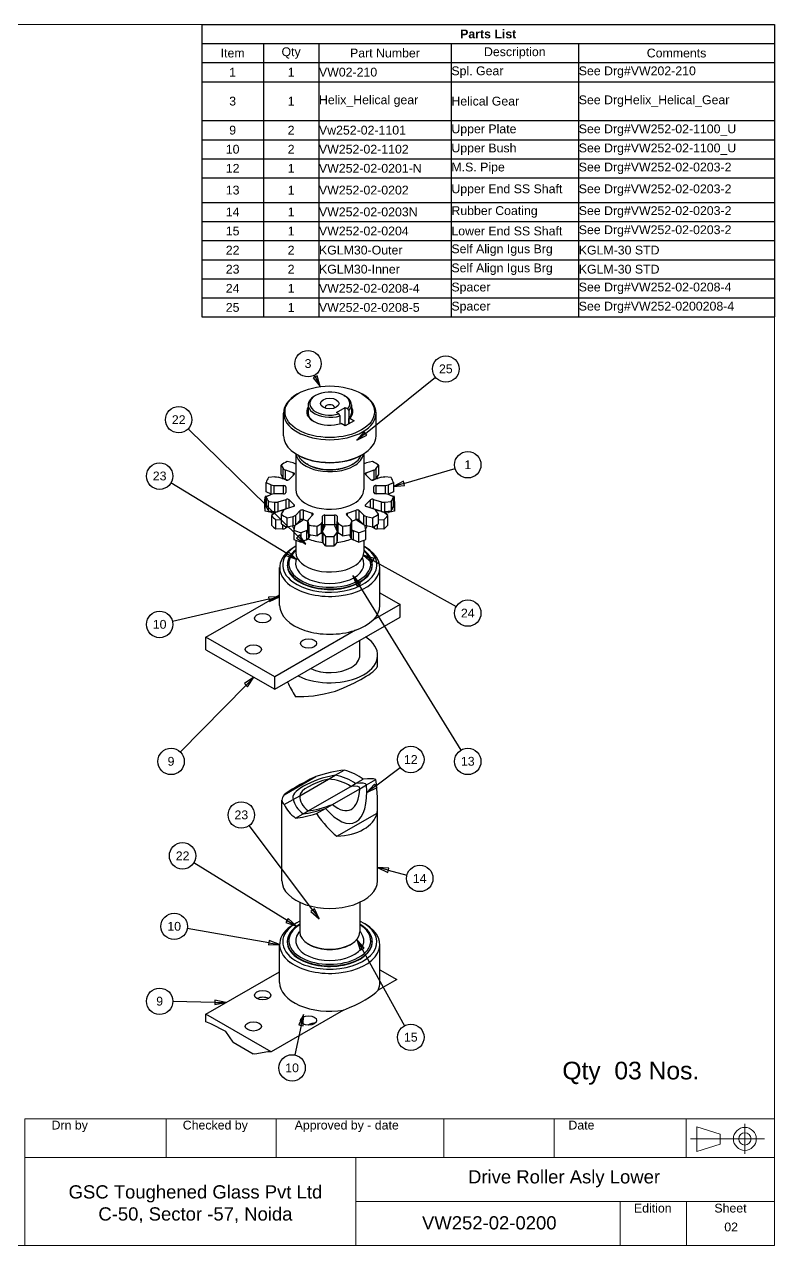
# Model space of a CAD drawing. Header units: millimetres. Extents: x 10 to 410, y 10 to 287.
# Drawn here: x 239.9 to 410, y 10 to 287 of the extents above; entities that cross this region are included whole.
import ezdxf

# ---------------------------------------------------------------- set-up
doc = ezdxf.new("R2010")
doc.units = ezdxf.units.MM
doc.linetypes.add('ACAD_ISO08W100', pattern=[36, 24, -3, 6, -3])
doc.layers.get('0').update_dxf_attribs({"color": 150})
for name, color, linetype, lineweight in [('2dTransBorder', 7, 'Continuous', 25), ('2dTransTitleBlock', 7, 'Continuous', 25), ('Callouts', 7, 'Continuous', 25), ('Table', 7, 'Continuous', 25), ('Tangent Edges', 7, 'Continuous', 50), ('Visible Edges', 7, 'Continuous', 50)]:
    doc.layers.add(name, color=color, linetype=linetype, lineweight=lineweight)
doc.styles.add('Current-ISO', font='arial.ttf')
doc.styles.get("Standard").update_dxf_attribs({"font": 'arial.ttf'})
doc.styles.add('Text Style28', font='arial.ttf')

# ---------------------------------------------------------------- blocks, each defined once
blk = doc.blocks.new('*T1')
at = {"layer": 'Table', "color": 0, "linetype": 'ByBlock', "lineweight": -2, "transparency": 16777216}
for p, q in [((0, 0), (129.89, 0)), ((0, 0), (0, -66.36)), ((129.89, 0), (129.89, -66.36)), ((0, -4.33), (129.89, -4.33)), ((13.98, -4.33), (13.98, -66.36)), ((26.51, -4.33), (26.51, -66.36)), ((56.54, -4.33), (56.54, -66.36)), ((85.42, -4.33), (85.42, -66.36)), ((0, -8.66), (129.89, -8.66)), ((0, -13), (129.89, -13)), ((0, -21.82), (129.89, -21.82)), ((0, -26.15), (129.89, -26.15)), ((0, -30.48), (129.89, -30.48)), ((0, -34.82), (129.89, -34.82)), ((0, -40.37), (129.89, -40.37)), ((0, -44.7), (129.89, -44.7)), ((0, -49.04), (129.89, -49.04)), ((0, -53.37), (129.89, -53.37)), ((0, -57.7), (129.89, -57.7)), ((0, -62.03), (129.89, -62.03)), ((0, -66.36), (129.89, -66.36))]:
    blk.add_line(p, q, dxfattribs=at)
at = {"layer": 'Table', "color": 0, "lineweight": 0, "transparency": 16777216, "char_height": 2}
for s, insert, width, attachment_point in [('{\\fArial|b1|i0|c0|p0;Parts List}', (64.95, -2.17), 129.7721, 5), ('Item', (6.99, -6.5), 13.8643, 5), ('Qty', (20.25, -6.5), 12.4095, 5), ('Part Number', (41.53, -6.5), 29.9074, 5), ('Description', (70.98, -6.5), 28.7619, 5), ('Comments', (107.66, -6.5), 44.3489, 5), ('1', (6.99, -10.83), 13.8643, 5), ('1', (20.25, -10.83), 12.4095, 5), ('VW02-210', (26.57, -10.83), 29.9074, 4), ('Spl. Gear', (56.6, -10.83), 28.7619, 4), ('See Drg#VW202-210', (85.48, -10.83), 44.3489, 4), ('3', (6.99, -17.41), 13.8643, 5), ('1', (20.25, -17.41), 12.4095, 5), ('Helix_Helical gear', (26.57, -17.41), 29.9074, 4), ('Helical Gear', (56.6, -17.41), 28.7619, 4), ('See DrgHelix_Helical_Gear', (85.48, -17.41), 44.3489, 4), ('9', (6.99, -23.99), 13.8643, 5), ('2', (20.25, -23.99), 12.4095, 5), ('Vw252-02-1101', (26.57, -23.99), 29.9074, 4), ('Upper Plate', (56.6, -23.99), 28.7619, 4), ('See Drg#VW252-02-1100_U', (85.48, -23.99), 44.3489, 4), ('10', (6.99, -28.32), 13.8643, 5), ('2', (20.25, -28.32), 12.4095, 5), ('VW252-02-1102', (26.57, -28.32), 29.9074, 4), ('Upper Bush', (56.6, -28.32), 28.7619, 4), ('See Drg#VW252-02-1100_U', (85.48, -28.32), 44.3489, 4), ('12', (6.99, -32.65), 13.8643, 5), ('1', (20.25, -32.65), 12.4095, 5), ('VW252-02-0201-N', (26.57, -32.65), 29.9074, 4), ('M.S. Pipe', (56.6, -32.65), 28.7619, 4), ('See Drg#VW252-02-0203-2', (85.48, -32.65), 44.3489, 4), ('13', (6.99, -37.59), 13.8643, 5), ('1', (20.25, -37.59), 12.4095, 5), ('VW252-02-0202', (26.57, -37.59), 29.9074, 4), ('Upper End SS Shaft', (56.6, -37.59), 28.7619, 4), ('See Drg#VW252-02-0203-2', (85.48, -37.59), 44.3489, 4), ('14', (6.99, -42.54), 13.8643, 5), ('1', (20.25, -42.54), 12.4095, 5), ('VW252-02-0203N', (26.57, -42.54), 29.9074, 4), ('Rubber Coating', (56.6, -42.54), 28.7619, 4), ('See Drg#VW252-02-0203-2', (85.48, -42.54), 44.3489, 4), ('15', (6.99, -46.87), 13.8643, 5), ('1', (20.25, -46.87), 12.4095, 5), ('VW252-02-0204', (26.57, -46.87), 29.9074, 4), ('Lower End SS Shaft', (56.6, -46.87), 28.7619, 4), ('See Drg#VW252-02-0203-2', (85.48, -46.87), 44.3489, 4), ('Self Align Igus Brg', (56.6, -51.2), 28.7619, 4), ('22', (6.99, -51.2), 13.8643, 5), ('2', (20.25, -51.2), 12.4095, 5), ('KGLM30-Outer', (26.57, -51.2), 29.9074, 4), ('KGLM-30 STD', (85.48, -51.2), 44.3489, 4), ('23', (6.99, -55.53), 13.8643, 5), ('2', (20.25, -55.53), 12.4095, 5), ('KGLM30-Inner', (26.57, -55.53), 29.9074, 4), ('Self Align Igus Brg', (56.6, -55.53), 28.7619, 4), ('KGLM-30 STD', (85.48, -55.53), 44.3489, 4), ('24', (6.99, -59.87), 13.8643, 5), ('1', (20.25, -59.87), 12.4095, 5), ('VW252-02-0208-4', (26.57, -59.87), 29.9074, 4), ('Spacer', (56.6, -59.87), 28.7619, 4), ('See Drg#VW252-02-0208-4', (85.48, -59.87), 44.3489, 4), ('25', (6.99, -64.2), 13.8643, 5), ('1', (20.25, -64.2), 12.4095, 5), ('VW252-02-0208-5', (26.57, -64.2), 29.9074, 4), ('Spacer', (56.6, -64.2), 28.7619, 4), ('See Drg#VW252-0200208-4', (85.48, -64.2), 44.3489, 4)]:
    blk.add_mtext(s, dxfattribs=dict(at, insert=insert, width=width, attachment_point=attachment_point))

msp = doc.modelspace()

# ---------------------------------------------------------------- linework, layer by layer
at = {"layer": '2dTransBorder', "lineweight": 0}
msp.add_lwpolyline([(410, 10), (10, 10), (10, 287), (410, 287)], close=True, dxfattribs=at)
at = {"layer": '2dTransTitleBlock', "color": 7, "linetype": 'Continuous', "lineweight": 0}
for p, q in [((410, 38.73), (240, 38.73)), ((240, 38.73), (240, 10)), ((272, 30), (272, 38.73)), ((297, 30), (297, 38.73)), ((335, 30), (335, 38.73)), ((360, 30), (360, 38.73)), ((389.95, 30), (389.95, 38.73)), ((392.38, 31.33), (392.38, 36.97)), ((392.38, 36.97), (397.67, 35.29)), ((410, 10), (410, 38.73)), ((397.67, 35.29), (397.67, 33)), ((397.67, 33), (392.38, 31.33)), ((240, 30), (410, 30)), ((315, 30), (315, 10)), ((410, 20), (315, 20)), ((375, 10), (375, 20)), ((390, 10), (390, 20)), ((240, 10), (410, 10))]:
    msp.add_line(p, q, dxfattribs=at)
at = {"layer": '2dTransTitleBlock', "color": 7, "linetype": 'ACAD_ISO08W100', "lineweight": 0}
for p, q in [((403.26, 37.59), (403.26, 30.81)), ((390.93, 34.2), (397.67, 34.2)), ((397.67, 34.2), (407.75, 34.2))]:
    msp.add_line(p, q, dxfattribs=at)
at = {"layer": '2dTransTitleBlock', "color": 7, "linetype": 'Continuous', "lineweight": 0}
for radius in [2.6, 1.4]:
    msp.add_circle((403.26, 34.2), radius, dxfattribs=at)
at = {"layer": 'Callouts', "color": 150, "linetype": 'Continuous', "lineweight": 25}
for p, q in [((306.24, 207.29), (305.36, 206.82)), ((305.36, 206.82), (306.98, 204.85)), ((305.8, 207.05), (305.61, 207.4)), ((305.8, 207.05), (306.98, 204.85)), ((306.98, 204.85), (306.24, 207.29)), ((317.22, 194.23), (333.11, 206.97)), ((301.94, 170.83), (276.99, 195.25)), ((316.91, 194.62), (315.27, 192.66)), ((317.22, 194.23), (315.27, 192.66)), ((317.53, 193.84), (316.91, 194.62)), ((315.27, 192.66), (317.53, 193.84)), ((325.95, 182.89), (337.55, 186.28)), ((299.4, 167), (273.1, 182.98)), ((325.81, 183.37), (323.55, 182.18)), ((325.95, 182.89), (323.55, 182.18)), ((326.09, 182.41), (325.81, 183.37)), ((323.55, 182.18), (326.09, 182.41)), ((302.29, 171.19), (301.59, 170.47)), ((301.59, 170.47), (303.73, 169.08)), ((301.94, 170.83), (303.73, 169.08)), ((303.73, 169.08), (302.29, 171.19)), ((299.66, 167.43), (299.14, 166.57)), ((299.14, 166.57), (301.54, 165.7)), ((299.4, 167), (301.54, 165.7)), ((301.54, 165.7), (299.66, 167.43)), ((318.94, 165.4), (316.76, 166.61)), ((319.19, 165.84), (316.76, 166.61)), ((316.76, 166.61), (318.7, 164.96)), ((318.7, 164.96), (319.19, 165.84)), ((318.94, 165.4), (337.8, 154.93)), ((315.7, 159.89), (314.38, 162.02)), ((316.12, 160.15), (314.38, 162.02)), ((314.38, 162.02), (315.27, 159.63)), ((315.27, 159.63), (316.12, 160.15)), ((315.7, 159.89), (338.85, 122.37)), ((295.32, 156.61), (273.46, 151.56)), ((297.76, 157.17), (295.21, 157.09)), ((295.21, 157.09), (295.44, 156.12)), ((295.32, 156.61), (297.76, 157.17)), ((295.44, 156.12), (297.76, 157.17)), ((291.89, 138.91), (289.78, 137.48)), ((290.13, 137.13), (291.89, 138.91)), ((290.49, 136.78), (291.89, 138.91)), ((290.13, 137.13), (275.22, 121.96)), ((289.78, 137.48), (290.49, 136.78)), ((319.54, 114.3), (325.11, 118.47)), ((319.24, 114.7), (317.53, 112.8)), ((319.54, 114.3), (317.53, 112.8)), ((317.53, 112.8), (319.84, 113.9)), ((319.84, 113.9), (319.24, 114.7)), ((305.26, 86.1), (290.86, 105.28)), ((299.46, 83.74), (278.3, 96.83)), ((322.4, 95.15), (319.98, 95.78)), ((322.53, 95.63), (319.98, 95.78)), ((319.98, 95.78), (322.28, 94.66)), ((322.28, 94.66), (322.53, 95.63)), ((322.4, 95.15), (326.64, 94.04)), ((305.66, 86.4), (304.86, 85.79)), ((305.26, 86.1), (306.76, 84.1)), ((306.76, 84.1), (305.66, 86.4)), ((299.72, 84.16), (299.19, 83.31)), ((299.19, 83.31), (301.58, 82.42)), ((299.46, 83.74), (301.58, 82.42)), ((301.58, 82.42), (299.72, 84.16)), ((304.86, 85.79), (306.76, 84.1)), ((295.3, 78.71), (276.79, 81.9)), ((295.38, 79.21), (295.21, 78.22)), ((295.21, 78.22), (297.76, 78.29)), ((295.3, 78.71), (297.76, 78.29)), ((297.76, 78.29), (295.38, 79.21)), ((316.49, 77.25), (315.28, 79.44)), ((316.93, 77.5), (315.28, 79.44)), ((315.28, 79.44), (316.05, 77.01)), ((316.05, 77.01), (316.93, 77.5)), ((316.49, 77.25), (326.06, 59.87)), ((283.08, 65.17), (273.54, 65.35)), ((283.09, 65.67), (283.07, 64.67)), ((283.07, 64.67), (285.58, 65.12)), ((283.08, 65.17), (285.58, 65.12)), ((285.58, 65.12), (283.09, 65.67)), ((303.15, 62.38), (302.14, 60.04)), ((302.63, 59.93), (303.15, 62.38)), ((303.12, 59.83), (303.15, 62.38)), ((302.63, 59.93), (301.2, 53.23)), ((302.14, 60.04), (303.12, 59.83))]:
    msp.add_line(p, q, dxfattribs=at)
for points in [[(305.36, 206.82), (306.98, 204.85), (306.24, 207.29), (305.36, 206.82)], [(316.91, 194.62), (315.27, 192.66), (317.53, 193.84), (316.91, 194.62)], [(325.81, 183.37), (323.55, 182.18), (326.09, 182.41), (325.81, 183.37)], [(301.59, 170.47), (303.73, 169.08), (302.29, 171.19), (301.59, 170.47)], [(299.14, 166.57), (301.54, 165.7), (299.66, 167.43), (299.14, 166.57)], [(319.19, 165.84), (316.76, 166.61), (318.7, 164.96), (319.19, 165.84)], [(316.12, 160.15), (314.38, 162.02), (315.27, 159.63), (316.12, 160.15)], [(295.44, 156.12), (297.76, 157.17), (295.21, 157.09), (295.44, 156.12)], [(290.49, 136.78), (291.89, 138.91), (289.78, 137.48), (290.49, 136.78)], [(319.24, 114.7), (317.53, 112.8), (319.84, 113.9), (319.24, 114.7)], [(322.53, 95.63), (319.98, 95.78), (322.28, 94.66), (322.53, 95.63)], [(304.86, 85.79), (306.76, 84.1), (305.66, 86.4), (304.86, 85.79)], [(299.19, 83.31), (301.58, 82.42), (299.72, 84.16), (299.19, 83.31)], [(295.21, 78.22), (297.76, 78.29), (295.38, 79.21), (295.21, 78.22)], [(316.93, 77.5), (315.28, 79.44), (316.05, 77.01), (316.93, 77.5)], [(283.07, 64.67), (285.58, 65.12), (283.09, 65.67), (283.07, 64.67)], [(303.12, 59.83), (303.15, 62.38), (302.14, 60.04), (303.12, 59.83)]]:
    msp.add_lwpolyline(points, dxfattribs=at)
for centre in [(304.19, 210.04), (335.45, 208.84), (274.86, 197.34), (340.42, 187.12), (270.55, 184.54), (340.42, 153.47), (270.55, 150.89), (273.13, 119.82), (327.5, 120.26), (340.42, 119.82), (289.07, 107.67), (275.75, 98.41), (329.53, 93.29), (273.84, 82.41), (270.55, 65.41), (327.5, 57.24), (300.58, 50.3)]:
    msp.add_circle(centre, 3, dxfattribs=at)
at = {"layer": 'Callouts', "color": 150}
for points in [[(305.36, 206.82), (306.98, 204.85), (306.24, 207.29), (305.36, 206.82)], [(316.91, 194.62), (315.27, 192.66), (317.53, 193.84), (316.91, 194.62)], [(325.81, 183.37), (323.55, 182.18), (326.09, 182.41), (325.81, 183.37)], [(301.59, 170.47), (303.73, 169.08), (302.29, 171.19), (301.59, 170.47)], [(299.14, 166.57), (301.54, 165.7), (299.66, 167.43), (299.14, 166.57)], [(319.19, 165.84), (316.76, 166.61), (318.7, 164.96), (319.19, 165.84)], [(316.12, 160.15), (314.38, 162.02), (315.27, 159.63), (316.12, 160.15)], [(295.44, 156.12), (297.76, 157.17), (295.21, 157.09), (295.44, 156.12)], [(290.49, 136.78), (291.89, 138.91), (289.78, 137.48), (290.49, 136.78)], [(319.24, 114.7), (317.53, 112.8), (319.84, 113.9), (319.24, 114.7)], [(322.53, 95.63), (319.98, 95.78), (322.28, 94.66), (322.53, 95.63)], [(304.86, 85.79), (306.76, 84.1), (305.66, 86.4), (304.86, 85.79)], [(299.19, 83.31), (301.58, 82.42), (299.72, 84.16), (299.19, 83.31)], [(295.21, 78.22), (297.76, 78.29), (295.38, 79.21), (295.21, 78.22)], [(316.93, 77.5), (315.28, 79.44), (316.05, 77.01), (316.93, 77.5)], [(283.07, 64.67), (285.58, 65.12), (283.09, 65.67), (283.07, 64.67)], [(303.12, 59.83), (303.15, 62.38), (302.14, 60.04), (303.12, 59.83)]]:
    msp.add_solid(points, dxfattribs=at)
at = {"layer": 'Tangent Edges', "color": 7, "linetype": 'Continuous', "lineweight": 25}
for p, q in [((298.08, 184.9), (298.08, 187.05)), ((298.08, 187.05), (298.59, 186.24)), ((298.59, 184.1), (298.59, 186.24)), ((299.05, 183.78), (299.05, 185.93)), ((299.05, 185.93), (300.87, 185.32)), ((300.84, 187.54), (299.44, 187.83)), ((301.43, 187.23), (301.4, 187.27)), ((316.87, 187.27), (316.83, 187.23)), ((317.4, 185.32), (319.22, 185.93)), ((318.83, 187.83), (317.42, 187.54)), ((319.22, 183.78), (319.22, 185.93)), ((319.68, 186.24), (320.19, 187.05)), ((319.68, 184.1), (319.68, 186.24)), ((320.19, 187.05), (320.19, 184.9)), ((294.72, 183.12), (295.86, 182.57)), ((294.72, 180.97), (294.72, 183.12)), ((296.68, 184.34), (295.22, 184.19)), ((299.21, 183.66), (297.39, 184.27)), ((298.59, 184.1), (298.08, 184.9)), ((299.52, 183.62), (299.05, 183.78)), ((301.07, 184.91), (299.93, 183.77)), ((300.87, 184.72), (300.87, 185.32)), ((318.34, 183.77), (317.2, 184.91)), ((317.4, 184.72), (317.4, 185.32)), ((319.22, 183.78), (318.75, 183.62)), ((319.22, 183.78), (318.99, 183.64)), ((320.88, 184.27), (319.06, 183.66)), ((320.19, 184.9), (319.68, 184.1)), ((319.94, 183.95), (319.87, 183.95)), ((323.05, 184.19), (321.59, 184.34)), ((322.41, 182.57), (323.55, 183.12)), ((323.55, 183.12), (323.55, 180.97)), ((295.86, 180.42), (294.72, 180.97)), ((295.86, 180.37), (294.72, 179.82)), ((295.86, 180.42), (295.86, 182.57)), ((296.53, 182.43), (298.63, 182.43)), ((296.53, 180.51), (296.53, 182.43)), ((298.63, 180.51), (298.63, 182.43)), ((319.11, 180.81), (319.11, 182.12)), ((319.63, 182.43), (321.73, 182.43)), ((319.63, 180.51), (319.63, 182.43)), ((321.73, 180.51), (319.63, 180.51)), ((321.73, 180.51), (321.73, 182.43)), ((322.41, 180.42), (322.41, 182.57)), ((323.55, 180.97), (322.41, 180.42)), ((323.55, 179.82), (322.41, 180.37)), ((323.8, 179.88), (322.96, 180.1)), ((294.47, 176.62), (294.47, 178.77)), ((294.72, 179.82), (294.72, 177.67)), ((295.22, 178.75), (296.68, 178.6)), ((295.22, 176.6), (295.22, 178.75)), ((296.68, 176.45), (296.68, 178.6)), ((297.39, 178.67), (299.21, 179.27)), ((297.39, 176.52), (297.39, 178.67)), ((300.87, 177.62), (299.05, 177.01)), ((299.21, 177.13), (299.21, 179.27)), ((299.93, 179.16), (301.07, 178.03)), ((299.93, 177.3), (299.93, 179.16)), ((301.07, 177.73), (301.07, 178.03)), ((317.2, 178.03), (318.34, 179.16)), ((317.2, 177.73), (317.2, 178.03)), ((319.22, 177.01), (317.4, 177.62)), ((318.34, 177.3), (318.34, 179.16)), ((319.06, 179.27), (320.88, 178.67)), ((319.06, 177.13), (319.06, 179.27)), ((320.88, 176.52), (320.88, 178.67)), ((321.59, 178.6), (323.05, 178.75)), ((321.59, 176.45), (321.59, 178.6)), ((323.05, 178.75), (323.05, 176.6)), ((323.55, 177.67), (323.55, 179.82)), ((323.55, 178.7), (323.8, 178.77)), ((323.8, 178.77), (323.8, 176.62)), ((296.68, 176.45), (295.22, 176.6)), ((295.82, 176.54), (295.82, 176.26)), ((296.81, 176.28), (295.95, 175.58)), ((295.95, 175.58), (295.95, 173.43)), ((296.53, 176.47), (296.53, 176.22)), ((296.78, 176.26), (296.53, 176.22)), ((296.91, 174.62), (298.08, 174.68)), ((296.91, 172.47), (296.91, 174.62)), ((299.21, 177.13), (297.39, 176.52)), ((298.6, 176.71), (297.39, 176.52)), ((298.59, 176.7), (298.08, 175.89)), ((298.08, 175.89), (298.08, 173.74)), ((298.56, 176.91), (298.56, 176.7)), ((299.21, 177.13), (299.21, 177.06)), ((299.44, 175.1), (300.84, 175.4)), ((299.44, 172.96), (299.44, 175.1)), ((300.84, 173.25), (300.84, 175.4)), ((301.4, 175.66), (302.45, 176.71)), ((301.4, 173.52), (301.4, 175.66)), ((302.45, 174.57), (301.4, 173.52)), ((302.45, 174.57), (302.45, 176.71)), ((302.89, 174.72), (302.89, 174.37)), ((303.16, 176.82), (305.13, 176.17)), ((303.16, 174.68), (303.16, 176.82)), ((303.16, 174.68), (304.13, 174.35)), ((305.32, 175.75), (304.27, 174.71)), ((305.13, 175.56), (305.13, 176.17)), ((307.47, 174.21), (307.47, 175.42)), ((308, 175.72), (310.27, 175.72)), ((308, 173.58), (308, 175.72)), ((310.27, 173.58), (310.27, 175.72)), ((310.8, 175.42), (310.8, 174.21)), ((314, 174.71), (312.95, 175.75)), ((313.14, 176.17), (315.11, 176.82)), ((313.14, 175.56), (313.14, 176.17)), ((314.14, 174.35), (315.11, 174.68)), ((315.11, 174.68), (315.11, 176.82)), ((315.38, 174.72), (315.38, 174.37)), ((315.82, 176.71), (316.87, 175.66)), ((315.82, 174.57), (315.82, 176.71)), ((316.87, 173.52), (315.82, 174.57)), ((316.87, 173.52), (316.87, 175.66)), ((317.42, 173.25), (317.42, 175.4)), ((317.42, 175.4), (318.83, 175.1)), ((318.83, 175.1), (318.83, 172.96)), ((319.06, 177.13), (319.06, 177.06)), ((320.88, 176.52), (319.06, 177.13)), ((320.88, 176.52), (319.67, 176.71)), ((320.19, 175.89), (319.68, 176.7)), ((319.71, 176.91), (319.71, 176.7)), ((320.19, 173.74), (320.19, 175.89)), ((320.19, 174.68), (321.36, 174.62)), ((321.36, 174.62), (321.36, 172.47)), ((322.32, 175.58), (321.46, 176.28)), ((321.74, 176.22), (321.49, 176.26)), ((323.05, 176.6), (321.59, 176.45)), ((321.74, 176.47), (321.74, 176.22)), ((322.32, 173.43), (322.32, 175.58)), ((323.8, 176.62), (322.45, 176.26)), ((322.45, 176.54), (322.45, 176.26)), ((298.4, 172.55), (296.91, 172.47)), ((298.4, 173.54), (298.4, 172.55)), ((299.05, 173.16), (299.05, 172.72)), ((299.47, 172.96), (299.05, 172.72)), ((300.84, 173.25), (299.44, 172.96)), ((301.1, 173.14), (300.97, 172.28)), ((300.97, 172.28), (300.97, 170.14)), ((301.39, 173.51), (301.39, 173.51)), ((302.89, 174.37), (301.4, 173.52)), ((302.63, 171.73), (303.86, 172.22)), ((303.86, 172.22), (303.86, 170.08)), ((304.13, 172.26), (304.13, 174.4)), ((304.15, 172.15), (304.15, 174.3)), ((304.15, 174.3), (304.41, 173.45)), ((304.41, 171.31), (304.15, 172.15)), ((304.27, 171.77), (304.27, 170.42)), ((304.41, 173.45), (304.41, 171.31)), ((306.27, 173.17), (307.23, 173.82)), ((306.27, 171.02), (306.27, 173.17)), ((307.23, 171.68), (307.23, 173.82)), ((307.44, 171.91), (307.44, 169.76)), ((307.47, 172.07), (307.47, 174.21)), ((308.02, 173.23), (307.48, 172.07)), ((307.65, 173.5), (307.65, 172.44)), ((308, 173.58), (310.27, 173.58)), ((310.79, 172.07), (310.25, 173.23)), ((310.62, 173.5), (310.62, 172.44)), ((310.8, 172.07), (310.8, 174.21)), ((310.83, 171.91), (310.83, 169.76)), ((311.04, 171.68), (311.04, 173.82)), ((311.04, 173.82), (312, 173.17)), ((312, 173.17), (312, 171.02)), ((313.86, 173.45), (314.12, 174.3)), ((313.86, 171.31), (313.86, 173.45)), ((314.12, 172.15), (313.86, 171.31)), ((314, 171.77), (314, 170.42)), ((314.12, 172.15), (314.12, 174.3)), ((314.14, 172.26), (314.14, 174.4)), ((314.41, 172.22), (314.41, 170.08)), ((314.41, 172.22), (315.64, 171.73)), ((316.87, 173.52), (315.38, 174.37)), ((316.88, 173.51), (316.88, 173.51)), ((317.3, 172.28), (317.17, 173.14)), ((317.3, 170.14), (317.3, 172.28)), ((318.83, 172.96), (317.42, 173.25)), ((319.22, 172.72), (318.8, 172.96)), ((319.22, 173.16), (319.22, 172.72)), ((319.87, 173.54), (319.87, 172.55)), ((321.36, 172.47), (319.87, 172.55)), ((302.63, 169.58), (302.63, 171.73)), ((303.86, 170.08), (302.63, 169.58)), ((304.66, 171.26), (304.27, 170.42)), ((307.23, 171.68), (306.27, 171.02)), ((307.44, 171.49), (307.04, 171.55)), ((307.54, 171.65), (307.54, 169.51)), ((307.54, 171.65), (308.17, 170.88)), ((308.17, 168.73), (307.54, 169.51)), ((308.17, 170.88), (308.17, 168.73)), ((310.1, 170.88), (310.73, 171.65)), ((310.1, 168.73), (310.1, 170.88)), ((310.73, 169.51), (310.1, 168.73)), ((310.73, 171.65), (310.73, 169.51)), ((311.23, 171.55), (310.83, 171.49)), ((312, 171.02), (311.04, 171.68)), ((314, 170.42), (313.61, 171.26)), ((315.64, 169.58), (314.41, 170.08)), ((315.64, 171.73), (315.64, 169.58))]:
    msp.add_line(p, q, dxfattribs=at).dxf.unprotected_set("ltscale", 0)
for centre, major_axis, start_param, end_param in [((299.58, 186.45), (-1.05, 0), 0.349066, 1.047198), ((300.49, 186.97), (-1.05, 0), 3.665191, 4.363323), ((317.78, 186.97), (-1.05, 0), 5.061455, 5.759587), ((318.69, 186.45), (1.05, 0), 5.235988, 5.934119), ((296.87, 183.74), (-1.05, 0), 4.18879, 4.886922), ((299.58, 184.3), (-1.05, 0), 0.349066, 0.815441), ((299.58, 184.3), (1.05, 0), 3.957034, 4.158747), ((299.58, 184.3), (-1.05, 0), 1.017155, 1.047198), ((299.47, 183.92), (-0.525, 0), 1.047197, 2.617994), ((300.61, 185.06), (0.525, 0), 5.759586, 7.330383), ((317.66, 185.06), (-0.525, 0), 5.235988, 6.806784), ((318.8, 183.92), (-0.525, 0), 0.523599, 2.094395), ((319.96, 183.35), (-1.05, 0), 5.467746, 5.497787), ((318.69, 184.3), (-1.05, 0), 2.094395, 2.124436), ((318.69, 184.3), (1.05, 0), 5.266029, 5.467746), ((318.69, 184.3), (1.05, 0), 5.467746, 5.934119), ((319.96, 183.35), (-1.05, 0), 4.799655, 5.266029), ((321.4, 183.74), (-1.05, 0), 4.537856, 5.235988), ((296.53, 183.03), (1.05, 0), 4.014257, 4.712389), ((296.53, 180.88), (-1.05, 0), 0.872665, 0.941966), ((319.63, 182.12), (-0.525, 0), 4.712389, 6.283186), ((319.63, 180.81), (-0.525, 0), 0, 1.570796), ((321.73, 183.03), (1.05, 0), 4.712389, 5.410521), ((321.73, 179.91), (-1.05, 0), 4.014257, 4.712389), ((321.73, 180.88), (-1.05, 0), 2.199626, 2.268928), ((296.87, 179.19), (1.05, 0), 4.537856, 5.235988), ((299.47, 179.01), (0.525, 0), 0.523599, 2.094395), ((300.61, 177.88), (0.525, 0), 5.235988, 6.806784), ((317.66, 177.88), (-0.525, 0), 5.759586, 7.330383), ((318.8, 179.01), (0.525, 0), 1.047197, 2.617994), ((321.4, 179.19), (1.05, 0), 4.18879, 4.886922), ((309.13, 179.32), (14.7, 0), 6.217682, 6.348689), ((296.26, 176.81), (-1.05, 0), 1.134464, 1.832596), ((309.13, 179.32), (-14.7, 0), 0.458095, 0.589102), ((296.87, 177.05), (-1.05, 0), 1.396263, 1.862639), ((297.67, 175.94), (-1.05, 0), 5.205945, 5.67232), ((296.87, 177.05), (1.05, 0), 5.004231, 5.205945), ((297.67, 175.94), (-1.05, 0), 4.974188, 5.004231), ((296.87, 177.05), (-1.05, 0), 2.064352, 2.094395), ((299.58, 176.49), (-1.05, 0), 5.235988, 5.934119), ((299.47, 176.87), (-0.525, 0), 4.616404, 5.235988), ((300.49, 175.97), (1.05, 0), 5.061455, 5.759587), ((302.9, 176.56), (0.525, 0), 1.047197, 2.617994), ((302.9, 174.41), (-0.525, 0), 4.538583, 5.759587), ((302.51, 174.58), (0.525, 0), 5.497787, 6.718791), ((302.9, 174.41), (0.525, 0), 1.047197, 1.39699), ((305.18, 174.4), (-1.05, 0), 5.759586, 6.457718), ((304.87, 175.91), (0.525, 0), 5.759586, 7.330383), ((308, 175.42), (-0.525, 0), 4.712389, 6.283185), ((310.27, 175.42), (0.525, 0), 0, 1.570796), ((313.4, 175.91), (-0.525, 0), 5.235988, 6.806784), ((313.09, 174.4), (1.05, 0), 6.108652, 6.806784), ((315.37, 176.56), (0.525, 0), 0.523599, 2.094395), ((315.37, 174.41), (0.525, 0), 1.744603, 2.094395), ((315.76, 174.58), (-0.525, 0), 5.847581, 7.068583), ((315.37, 174.41), (-0.525, 0), 3.665191, 4.886195), ((317.78, 175.97), (1.05, 0), 3.665191, 4.363323), ((318.8, 176.87), (-0.525, 0), 4.18879, 4.808374), ((318.69, 176.49), (1.05, 0), 0.349066, 1.047198), ((320.6, 175.94), (-1.05, 0), 4.420548, 4.45059), ((321.4, 177.05), (-1.05, 0), 1.047197, 1.077239), ((321.4, 177.05), (1.05, 0), 4.218831, 4.420548), ((320.6, 175.94), (-1.05, 0), 3.752458, 4.218831), ((321.4, 177.05), (-1.05, 0), 1.278956, 1.745329), ((309.13, 179.32), (-14.7, 0), 2.55249, 2.683498), ((322.01, 176.81), (-1.05, 0), 1.308997, 2.007129), ((298.31, 173.15), (-1.05, 0), 1.658063, 2.356194), ((300.49, 173.82), (-1.05, 0), 1.919862, 2.386238), ((309.13, 179.32), (-14.7, 0), 0.981694, 1.112701), ((302.14, 173.09), (-1.05, 0), 5.729544, 6.195919), ((300.49, 173.82), (1.05, 0), 5.52783, 5.729544), ((302.14, 173.09), (-1.05, 0), 5.497787, 5.52783), ((300.49, 173.82), (-1.05, 0), 2.587951, 2.617994), ((303.25, 172.72), (1.05, 0), 5.323254, 5.706673), ((305.18, 172.26), (-1.05, 0), 0, 0.174533), ((306.42, 174.21), (1.05, 0), 5.585054, 6.283185), ((306.42, 172.07), (1.05, 0), 5.585054, 6.051429), ((306.42, 172.07), (1.05, 0), 6.051429, 6.253142), ((308.49, 171.91), (-1.05, 0), 6.253142, 6.719518), ((308, 173.28), (-0.525, 0), 5.062182, 6.283185), ((308.49, 171.91), (-1.05, 0), 6.021386, 6.051429), ((306.42, 172.07), (1.05, 0), 6.253142, 6.283185), ((308, 173.28), (0.525, 0), 1.570796, 1.920589), ((307.52, 173.31), (0.525, 0), 6.021386, 7.242389), ((310.75, 173.31), (-0.525, 0), 5.323982, 6.544985), ((310.27, 173.28), (0.525, 0), 1.221004, 1.570796), ((310.27, 173.28), (0.525, 0), 0, 1.221004), ((309.78, 171.91), (1.05, 0), 5.846853, 6.313226), ((309.78, 171.91), (1.05, 0), 0.231758, 0.261799), ((311.85, 174.21), (-1.05, 0), 0, 0.698132), ((311.85, 172.07), (-1.05, 0), 0, 0.030041), ((311.85, 172.07), (-1.05, 0), 0.030041, 0.231758), ((311.85, 172.07), (-1.05, 0), 0.231758, 0.698132), ((313.09, 172.26), (1.05, 0), 6.108652, 6.283185), ((315.02, 172.72), (1.05, 0), 3.718104, 4.101524), ((309.13, 179.32), (-14.7, 0), 2.028891, 2.159899), ((316.13, 173.09), (-1.05, 0), 3.896949, 3.926991), ((317.78, 173.82), (-1.05, 0), 0.523599, 0.55364), ((317.78, 173.82), (1.05, 0), 3.695232, 3.896949), ((316.13, 173.09), (1.05, 0), 0.087266, 0.55364), ((317.78, 173.82), (-1.05, 0), 0.755357, 1.22173), ((319.96, 173.15), (-1.05, 0), 0.785398, 1.48353), ((303.25, 170.57), (1.05, 0), 5.323254, 6.021386), ((308.49, 169.76), (-1.05, 0), 0, 0.436332), ((309.13, 179.32), (-14.7, 0), 1.505293, 1.6363), ((309.78, 169.76), (1.05, 0), 5.846853, 6.283185), ((315.02, 170.57), (-1.05, 0), 0.261799, 0.959931)]:
    msp.add_ellipse(centre, major_axis=major_axis, ratio=0.575862, start_param=start_param, end_param=end_param, dxfattribs=at).dxf.unprotected_set("ltscale", 0)
at = {"layer": 'Visible Edges', "color": 7, "linetype": 'Continuous', "lineweight": 25}
for p, q in [((301.93, 203.26), (301.68, 203.11)), ((305.91, 202.84), (305.66, 202.7)), ((312.36, 202.84), (312.61, 202.7)), ((316.34, 203.26), (316.59, 203.11)), ((304.23, 200.71), (304.23, 198.85)), ((310.62, 199), (312.6, 200.14)), ((312.6, 196), (312.6, 200.14)), ((312.6, 200.14), (313.19, 199.81)), ((314.03, 200.71), (314.03, 198.85)), ((298.63, 193.7), (298.63, 198.85)), ((311.21, 198.67), (310.62, 199)), ((311.47, 196.43), (311.47, 198.23)), ((314.63, 197.11), (312.65, 195.97)), ((313.45, 199.37), (313.45, 196.43)), ((313.45, 196.43), (313.45, 197.51)), ((313.7, 197.65), (314.63, 197.11)), ((319.63, 193.7), (319.63, 198.85)), ((312.65, 195.97), (311.72, 196.51)), ((301.43, 189.59), (301.43, 181.47)), ((301.93, 189.3), (301.68, 189.44)), ((316.34, 189.3), (316.59, 189.44)), ((316.83, 189.59), (316.83, 181.47)), ((304.17, 187.14), (303.92, 187.29)), ((314.1, 187.14), (314.35, 187.29)), ((298.4, 183.95), (298.33, 183.95)), ((299.28, 183.64), (299.05, 183.78)), ((295.31, 180.1), (294.47, 179.88)), ((298.63, 180.51), (296.53, 180.51)), ((299.16, 182.12), (299.16, 180.81)), ((294.43, 177.18), (294.43, 179.32)), ((294.47, 178.77), (294.72, 178.7)), ((323.83, 177.18), (323.83, 179.32)), ((295.82, 176.26), (294.47, 176.62)), ((301.43, 169.97), (301.43, 167.23)), ((316.83, 169.97), (316.83, 167.23)), ((301.43, 168.63), (301.06, 168.41)), ((316.83, 168.63), (317.21, 168.41)), ((297.76, 155.22), (297.76, 163.8)), ((299.51, 164.49), (299.51, 164.37)), ((318.76, 164.49), (318.76, 164.37)), ((320.51, 155.22), (320.51, 163.8)), ((320.51, 158.07), (325.1, 155.43)), ((281.05, 148.02), (297.76, 157.64)), ((325.1, 155.43), (318.91, 151.87)), ((325.1, 152.57), (325.1, 155.43)), ((296.64, 136.18), (325.1, 152.57)), ((314.95, 149.59), (296.64, 139.04)), ((281.05, 145.16), (281.05, 148.02)), ((296.64, 139.04), (281.05, 148.02)), ((315.96, 143.91), (315.96, 147.31)), ((281.05, 145.16), (296.64, 136.18)), ((319.98, 141.68), (319.98, 143.91)), ((296.64, 136.18), (296.64, 139.04)), ((298.75, 112.24), (305.98, 116.4)), ((308.86, 115.82), (310.36, 116.68)), ((310.36, 116.68), (312.39, 117.85)), ((302.32, 112.05), (308.86, 115.82)), ((304.23, 108.58), (313.88, 114.14)), ((309.73, 110.06), (315.93, 113.63)), ((313.88, 114.14), (314.99, 114.78)), ((314.99, 114.78), (316.72, 115.78)), ((315.93, 113.63), (317.48, 114.52)), ((317.48, 114.52), (319.56, 115.72)), ((298.28, 92.74), (298.28, 111.04)), ((298.79, 110.02), (300.82, 111.19)), ((300.82, 111.19), (302.32, 112.05)), ((303.11, 107.94), (304.23, 108.58)), ((306.11, 107.98), (308.19, 109.17)), ((308.19, 109.17), (309.73, 110.06)), ((310.75, 102.87), (319.86, 108.12)), ((319.98, 92.74), (319.98, 110.54)), ((301.38, 106.94), (303.11, 107.94)), ((302.31, 87.88), (302.31, 81.15)), ((315.96, 87.88), (315.96, 81.15)), ((301.56, 83.19), (301.06, 82.9)), ((316.71, 83.19), (317.21, 82.9)), ((297.76, 69.71), (297.76, 78.29)), ((299.51, 78.98), (299.51, 78.86)), ((304.54, 78.24), (304.29, 78.38)), ((313.73, 78.24), (313.98, 78.38)), ((318.76, 78.98), (318.76, 78.86)), ((320.51, 69.71), (320.51, 78.29)), ((281.05, 62.51), (297.76, 72.13)), ((320.51, 72.56), (324.32, 70.37)), ((324.32, 70.37), (320.08, 67.93)), ((295.86, 53.98), (281.05, 62.51)), ((281.05, 60.72), (281.05, 62.51)), ((312.22, 63.4), (295.86, 53.98)), ((282.13, 60.31), (281.05, 60.72)), ((285.58, 58.55), (282.13, 60.31)), ((287.19, 56.11), (285.58, 58.55)), ((287.19, 56.11), (291.76, 53.48)), ((292.14, 53.45), (291.76, 53.48)), ((295.06, 53.91), (292.14, 53.45)), ((295.86, 53.98), (295.06, 53.91))]:
    msp.add_line(p, q, dxfattribs=at).dxf.unprotected_set("ltscale", 0)
for points in [[(313.19, 199.81), (313.2, 199.79), (313.21, 199.77), (313.22, 199.75), (313.23, 199.74), (313.24, 199.72), (313.25, 199.7), (313.26, 199.68), (313.27, 199.66), (313.28, 199.65), (313.29, 199.63), (313.3, 199.61), (313.31, 199.59), (313.32, 199.57), (313.33, 199.56), (313.35, 199.54), (313.36, 199.52), (313.37, 199.5), (313.38, 199.48), (313.39, 199.46), (313.4, 199.44), (313.41, 199.43), (313.42, 199.41), (313.43, 199.39), (313.45, 199.37)], [(311.47, 198.23), (311.45, 198.25), (311.44, 198.27), (311.43, 198.29), (311.42, 198.3), (311.41, 198.32), (311.4, 198.34), (311.39, 198.36), (311.38, 198.38), (311.37, 198.4), (311.36, 198.42), (311.34, 198.43), (311.33, 198.45), (311.32, 198.47), (311.31, 198.49), (311.3, 198.51), (311.29, 198.52), (311.28, 198.54), (311.27, 198.56), (311.26, 198.58), (311.25, 198.6), (311.24, 198.61), (311.23, 198.63), (311.22, 198.65), (311.21, 198.67)], [(313.45, 197.51), (313.46, 197.52), (313.47, 197.52), (313.48, 197.53), (313.49, 197.53), (313.5, 197.54), (313.51, 197.54), (313.52, 197.55), (313.53, 197.55), (313.54, 197.56), (313.55, 197.57), (313.56, 197.57), (313.57, 197.58), (313.58, 197.58), (313.59, 197.59), (313.6, 197.59), (313.61, 197.6), (313.63, 197.61), (313.64, 197.61), (313.65, 197.62), (313.66, 197.62), (313.67, 197.63), (313.68, 197.64), (313.69, 197.64), (313.7, 197.65)], [(302.04, 80.92), (302.05, 80.94), (302.06, 80.95), (302.07, 80.97), (302.08, 80.98), (302.09, 81), (302.1, 81.01), (302.12, 81.03), (302.13, 81.04), (302.14, 81.06), (302.15, 81.07), (302.16, 81.08), (302.17, 81.1), (302.18, 81.11), (302.2, 81.13), (302.21, 81.14), (302.22, 81.16), (302.23, 81.17), (302.24, 81.18), (302.25, 81.2), (302.26, 81.21), (302.28, 81.23), (302.29, 81.24), (302.3, 81.25), (302.31, 81.27)], [(315.96, 81.27), (315.97, 81.25), (315.98, 81.24), (315.99, 81.23), (316.01, 81.21), (316.02, 81.2), (316.03, 81.18), (316.04, 81.17), (316.05, 81.16), (316.06, 81.14), (316.07, 81.13), (316.09, 81.11), (316.1, 81.1), (316.11, 81.08), (316.12, 81.07), (316.13, 81.06), (316.14, 81.04), (316.15, 81.03), (316.17, 81.01), (316.18, 81), (316.19, 80.98), (316.2, 80.97), (316.21, 80.95), (316.22, 80.94), (316.23, 80.92)]]:
    msp.add_lwpolyline(points, dxfattribs=at).dxf.unprotected_set("ltscale", 0)
for centre, major_axis in [((309.13, 199.14), (10.15, 0)), ((309.13, 201), (2.1, 0)), ((293.91, 152.29), (-1.84, 0)), ((304.31, 146.59), (-1.84, 0)), ((291.81, 145.24), (-1.84, 0)), ((293.91, 66.78), (-1.84, 0)), ((304.31, 61.08), (-1.84, 0)), ((291.81, 59.73), (-1.84, 0))]:
    msp.add_ellipse(centre, major_axis=major_axis, ratio=0.575862, dxfattribs=at).dxf.unprotected_set("ltscale", 0)
for centre, major_axis, ratio, start_param, end_param in [((309.13, 198.85), (-10.5, 0), 0.575862, 5.50164, 8.63938), ((309.13, 200.71), (-4.9, 0), 0.575862, 5.50164, 8.349628), ((309.13, 201), (-4.55, 0), 0.575862, 2.668961, 8.326613), ((309.13, 200.71), (4.9, 0), 0.575862, 5.787539, 7.064731), ((309.13, 198.85), (10.5, 0), 0.575862, 5.497787, 7.064731), ((309.13, 199.14), (-5.25, 0), 0.575862, 5.915977, 8.369447), ((309.13, 200.14), (1.05, 0), 0.575862, 5.929114, 9.778849), ((309.13, 199.14), (5.25, 0), 0.575862, 5.76772, 6.650393), ((309.13, 198.85), (-4.9, 0), 0.575862, 0, 0.746169), ((309.13, 198.85), (4.9, 0), 0.575862, 5.787539, 6.283185), ((309.13, 193.7), (-10.5, 0), 0.575862, 0, 2.356194), ((309.13, 193.7), (10.5, 0), 0.575862, 5.497787, 6.283185), ((309.13, 189.98), (-7.7, 0), 0.575862, 0.092953, 2.356194), ((309.13, 193.42), (10.15, 0), 0.575862, 3.923138, 5.497787), ((309.13, 190.27), (-7.35, 0), 0.575862, 0.240333, 2.356194), ((309.13, 190.27), (7.35, 0), 0.575862, 5.497787, 6.042852), ((309.13, 189.98), (7.7, 0), 0.575862, 5.497787, 6.190232), ((309.13, 193.42), (10.15, 0), 0.575862, 5.497787, 5.50164), ((309.13, 181.47), (14.7, 0), 0.575862, 2.290691, 2.421698), ((309.13, 189.98), (7, 0), 0.575862, 3.923138, 5.497787), ((309.13, 189.98), (7, 0), 0.575862, 5.497787, 5.50164), ((309.13, 181.47), (14.7, 0), 0.575862, 0.719894, 0.850902), ((309.13, 181.47), (-14.7, 0), 0.575862, 5.955882, 6.08689), ((298.31, 183.35), (-1.05, 0), 0.575862, 4.158747, 4.625123), ((298.31, 183.35), (-1.05, 0), 0.575862, 3.926991, 3.957034), ((309.13, 181.47), (14.7, 0), 0.575862, 0.196296, 0.327303), ((296.53, 179.91), (-1.05, 0), 0.575862, 4.712389, 5.410521), ((298.63, 182.12), (0.525, 0), 0.575862, 0, 1.570796), ((298.63, 180.81), (0.525, 0), 0.575862, 4.712389, 6.283186), ((309.13, 181.47), (-7.7, 0), 0.575862, 0, 2.356194), ((309.13, 181.47), (7.7, 0), 0.575862, 5.497787, 6.283185), ((309.13, 179.32), (-14.7, 0), 0.575862, 6.217682, 6.348689), ((309.13, 181.47), (-14.7, 0), 0.575862, 0.196296, 0.327303), ((309.13, 179.32), (-14.7, 0), 0.575862, 0.196296, 0.327303), ((309.13, 181.47), (14.7, 0), 0.575862, 5.955882, 6.08689), ((309.13, 179.32), (14.7, 0), 0.575862, 5.955882, 6.08689), ((309.13, 177.18), (-14.7, 0), 0.575862, 0, 0.065504), ((309.13, 181.47), (-14.7, 0), 0.575862, 0.719894, 0.850902), ((309.13, 181.47), (-14.7, 0), 0.575862, 2.290691, 2.421698), ((309.13, 177.18), (14.7, 0), 0.575862, 6.217682, 6.283185), ((309.13, 177.18), (-14.7, 0), 0.575862, 0.458095, 0.589102), ((309.13, 179.32), (-14.7, 0), 0.575862, 0.719894, 0.850902), ((309.13, 174.46), (-8.75, 0), 0.575862, 0.249872, 0.38116), ((309.13, 181.47), (-14.7, 0), 0.575862, 1.243493, 1.374501), ((309.13, 181.47), (-14.7, 0), 0.575862, 1.767092, 1.898099), ((309.13, 174.46), (8.75, 0), 0.575862, 5.902025, 6.033313), ((309.13, 179.32), (-14.7, 0), 0.575862, 2.290691, 2.421698), ((309.13, 177.18), (-14.7, 0), 0.575862, 2.55249, 2.683498), ((309.13, 177.18), (-14.7, 0), 0.575862, 0.981694, 1.112701), ((309.13, 174.46), (-8.75, 0), 0.575862, 0.970444, 1.388222), ((309.13, 179.32), (-14.7, 0), 0.575862, 1.243493, 1.374501), ((309.13, 174.46), (-8.75, 0), 0.575862, 1.75337, 2.171149), ((309.13, 179.32), (-14.7, 0), 0.575862, 1.767092, 1.898099), ((309.13, 177.18), (-14.7, 0), 0.575862, 2.028891, 2.159899), ((309.13, 163.8), (-11.37, 0), 0.575862, 5.50164, 6.948116), ((309.13, 164.37), (-10.68, 0), 0.575862, 5.518083, 6.948116), ((309.13, 164.49), (-9.62, 0), 0.575862, 5.639684, 10.068279), ((309.13, 164.66), (9.28, 0), 0.575862, 2.550242, 6.874536), ((309.13, 163.8), (11.37, 0), 0.575862, 3.806524, 7.064731), ((309.13, 164.37), (10.68, 0), 0.575862, 3.806524, 7.048288), ((309.13, 167.23), (-7.7, 0), 0.575862, 0, 2.356194), ((309.13, 177.18), (-14.7, 0), 0.575862, 1.505293, 1.6363), ((309.13, 167.23), (7.7, 0), 0.575862, 5.497787, 6.283185), ((309.13, 164.37), (-9.63, 0), 0.575862, 0, 0.664931), ((309.13, 164.66), (7.74, 0), 0.575862, 2.839489, 6.585289), ((309.13, 164.37), (9.62, 0), 0.575862, 3.806524, 6.283185), ((309.13, 155.22), (-11.37, 0), 0.575862, 0, 3.141593), ((309.13, 143.91), (10.85, 0), 0.575862, 3.987857, 7.007717), ((309.13, 143.91), (6.83, 0), 0.575862, 5.497787, 6.283185), ((309.13, 138.99), (-10.81, -2.98), 0.307122, 2.938149, 3.057171), ((309.13, 143.91), (-6.82, 0), 0.575862, 0.882252, 2.356194), ((309.13, 137.56), (-10.82, -4.13), 0.183652, 1.619924, 2.952676), ((309.13, 138.73), (8.13, -11.38), 0.631219, 4.357547, 4.626756), ((309.13, 138.99), (-10.81, -2.98), 0.307122, 0.677439, 1.605396), ((309.13, 116.62), (10.84, 5.02), 0.097468, 1.820919, 2.801262), ((309.13, 113.51), (8.37, 2.15), 0.329182, 1.340595, 3.203055), ((309.13, 113.51), (-8.37, -2.15), 0.329182, 4.482188, 6.344648), ((309.13, 113.51), (10.81, 2.78), 0.329182, 1.181363, 1.781653), ((309.13, 111.3), (8.36, -1.24), 0.651913, 0.895216, 1.520964), ((309.13, 111.3), (-8.36, 1.24), 0.651913, 4.036809, 4.662556), ((309.13, 111.3), (10.8, -1.6), 0.651913, 0.892096, 1.361732), ((309.13, 113.51), (6.8, 1.75), 0.329182, 1.526078, 3.017571), ((309.13, 113.51), (-6.8, -1.75), 0.329182, 4.667671, 6.159164), ((309.13, 121.35), (-5.47, 15.47), 0.411852, 2.318933, 4.11603), ((309.13, 121.35), (-5.47, 15.47), 0.411852, 2.318933, 4.11603), ((309.13, 111.3), (6.79, -1), 0.651913, 0.898405, 1.706447), ((309.13, 111.3), (-6.79, 1), 0.651913, 4.039998, 4.84804), ((309.13, 121.35), (4.45, -12.57), 0.411852, 5.661584, 7.056564), ((309.13, 121.35), (4.45, -12.57), 0.411852, 5.661584, 7.056564), ((309.13, 111.37), (6.81, 2.51), 0.197365, 6.122569, 7.012883), ((309.13, 111.37), (-6.81, -2.51), 0.197365, 2.980976, 3.87129), ((309.13, 111.37), (8.38, 3.09), 0.197365, 0.040442, 0.726508), ((309.13, 111.37), (-8.38, -3.09), 0.197365, 3.182035, 3.868101), ((309.13, 111.37), (10.82, 3.99), 0.197365, 0.20961, 0.723388), ((309.13, 121.35), (7.07, -19.99), 0.411852, 0.71204, 1.143605), ((309.13, 113.51), (10.81, 2.78), 0.329182, 2.761997, 3.362287), ((309.13, 111.3), (8.36, -1.24), 0.651913, 3.383424, 4.009172), ((309.13, 111.3), (-8.36, 1.24), 0.651913, 0.241831, 0.867579), ((309.13, 111.3), (6.79, -1), 0.651913, 3.19794, 4.005982), ((309.13, 111.3), (-6.79, 1), 0.651913, 0.056348, 0.86439), ((309.13, 111.3), (10.8, -1.6), 0.651913, 3.542656, 4.012292), ((309.13, 111.37), (8.38, 3.09), 0.197365, 3.840464, 4.52653), ((309.13, 111.37), (-8.38, -3.09), 0.197365, 0.698871, 1.384937), ((309.13, 111.37), (6.81, 2.51), 0.197365, 3.837275, 4.727588), ((309.13, 111.37), (-6.81, -2.51), 0.197365, 0.695682, 1.585996), ((309.13, 109.88), (10.82, -1.24), 0.638498, 4.934752, 6.207056), ((309.13, 111.37), (10.82, 3.99), 0.197365, 3.843584, 4.357362), ((309.13, 121.35), (7.07, -19.99), 0.411852, 5.291357, 5.722922), ((309.13, 92.74), (-10.85, 0), 0.575862, 0, 3.141593), ((309.13, 78.86), (-10.68, 0), 0.575862, 5.406034, 6.948116), ((309.13, 78.86), (10.68, 0), 0.575862, 3.806524, 7.160336), ((309.13, 78.29), (-11.38, 0), 0.575862, 5.50164, 6.948116), ((309.13, 78.98), (-9.63, 0), 0.575862, 5.500597, 10.207366), ((309.13, 79.15), (9.28, 0), 0.575862, 2.397716, 7.027062), ((309.13, 78.29), (11.37, 0), 0.575862, 3.806524, 7.064731), ((309.13, 79.15), (7.74, 0), 0.575862, 2.731828, 6.69295), ((309.13, 81.15), (6.82, 0), 0.575862, 3.141593, 6.283185), ((309.13, 78.86), (-9.63, 0), 0.575862, 0, 0.664931), ((309.13, 78.86), (9.62, 0), 0.575862, 3.806524, 6.283185), ((309.13, 80.87), (6.47, 0), 0.575862, 3.923138, 5.50164), ((309.13, 69.71), (-11.37, 0), 0.575862, 0, 1.845535), ((309.13, 69.71), (11.37, 0), 0.575862, 6.008447, 6.283185), ((309.13, 65.02), (-11.34, -3.99), 0.216701, 1.769365, 2.790685), ((293.91, 65.32), (-1.84, -0.09), 0.542307, 3.879536, 5.436444), ((304.31, 59.71), (-1.83, -0.7), 0.183652, 3.67402, 4.737437)]:
    msp.add_ellipse(centre, major_axis=major_axis, ratio=ratio, start_param=start_param, end_param=end_param, dxfattribs=at).dxf.unprotected_set("ltscale", 0)

# ---------------------------------------------------------------- block references
msp.add_blockref('*T1', (280.11, 287))

# ---------------------------------------------------------------- texts
at = {"layer": '2dTransTitleBlock', "color": 7, "linetype": 'Continuous', "lineweight": 5, "insert": (361.87, 51.7), "char_height": 4, "width": 31.0549, "attachment_point": 1, "line_spacing_factor": 0.860831, "style": 'Current-ISO'}
msp.add_mtext('\\W1.00;\\H4.0000;\\lQty  03 Nos.', dxfattribs=at)
at = {"layer": '2dTransTitleBlock', "color": 7, "lineweight": 0, "char_height": 2, "style": 'Current-ISO'}
for s, insert, width, attachment_point, line_spacing_factor in [('Drn by', (246.04, 38.33), 21.4186, 1, 0.846), ('Checked by', (275.79, 38.33), 22.7762, 1, 0.860831), ('Approved by - date', (301.17, 38.33), 38.1112, 1, 0.846), ('Date', (363.25, 38.33), 11.7506, 1, 0.846), ('Edition', (382.38, 19.5), 13.7547, 2, 0.846), ('Sheet', (400, 19.5), 19, 2, 0.860831)]:
    msp.add_mtext(s, dxfattribs=dict(at, insert=insert, width=width, attachment_point=attachment_point, line_spacing_factor=line_spacing_factor))
at = {"layer": '2dTransTitleBlock', "color": 7, "lineweight": 0, "char_height": 3, "attachment_point": 5}
for s, insert, width in [('Drive Roller Asly Lower', (362.26, 25.15), 79.7281), ('GSC Toughened Glass Pvt Ltd\\PC-50, Sector -57, Noida', (278.66, 19.4), 70.01), ('VW252-02-0200', (345.3, 15.14), 53.747)]:
    msp.add_mtext(s, dxfattribs=dict(at, insert=insert, width=width))
at = {"layer": '2dTransTitleBlock', "color": 7, "linetype": 'Continuous', "lineweight": 0, "insert": (398.6, 15.22), "char_height": 2, "attachment_point": 1}
msp.add_mtext('02', dxfattribs=at)
at = {"layer": 'Callouts', "color": 150, "linetype": 'Continuous', "lineweight": 25, "char_height": 2, "attachment_point": 7, "style": 'Text Style28'}
for s, insert in [('3', (303.42, 209.04)), ('25', (333.89, 207.84)), ('22', (273.31, 196.34)), ('23', (268.99, 183.54)), ('1', (339.65, 186.12)), ('24', (338.87, 152.47)), ('10', (268.99, 149.89)), ('9', (272.35, 118.82)), ('12', (325.95, 119.26)), ('13', (338.87, 118.82)), ('23', (287.52, 106.67)), ('22', (274.2, 97.4)), ('14', (327.97, 92.28)), ('10', (272.29, 81.4)), ('9', (269.77, 64.41)), ('15', (325.95, 56.24)), ('10', (299.03, 49.29))]:
    msp.add_mtext(s, dxfattribs=dict(at, insert=insert))

doc.saveas('drawing.dxf')
